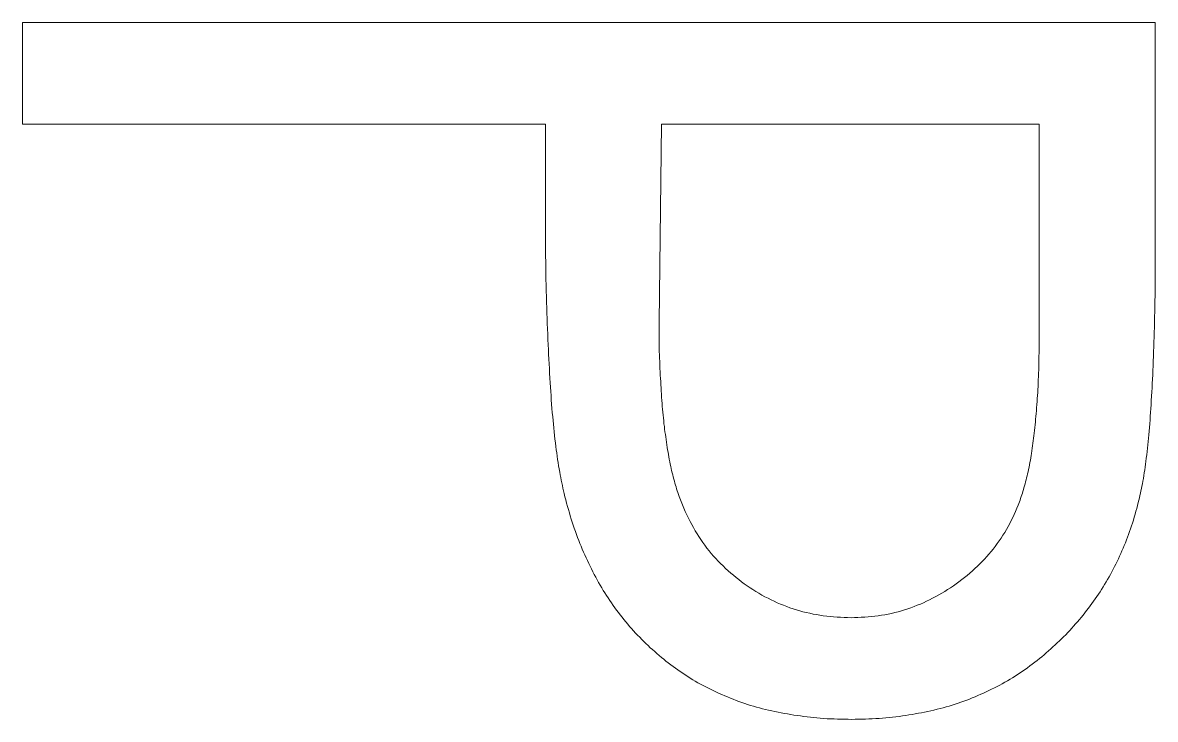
# Model space of a CAD drawing. Header units: millimetres. Extents: x 5 to 292, y 3 to 208.
# Drawn here: x 56.022 to 57.022, y 130.268 to 130.883 of the extents above; entities that cross this region are included whole.
import ezdxf

# ---------------------------------------------------------------- set-up
doc = ezdxf.new("R2010")
doc.units = ezdxf.units.MM

msp = doc.modelspace()

# ---------------------------------------------------------------- linework, layer by layer
at = {"color": 7, "linetype": 'Continuous', "lineweight": 15}
for p, q in [((56.0223, 130.7937), (56.0223, 130.8835)), ((56.0223, 130.8835), (57.0223, 130.8835)), ((57.0223, 130.8835), (57.0223, 130.6874)), ((56.4839, 130.7937), (56.0223, 130.7937)), ((56.4839, 130.7222), (56.4839, 130.7937)), ((56.5864, 130.7937), (56.5842, 130.6186)), ((56.9198, 130.7937), (56.5864, 130.7937)), ((56.9198, 130.6108), (56.9198, 130.7937))]:
    msp.add_line(p, q, dxfattribs=at)
for points, knots in [([(56.5003, 130.4676), (56.499, 130.4739), (56.496, 130.4876), (56.4928, 130.5102), (56.49, 130.5365), (56.4879, 130.5665), (56.4861, 130.6002), (56.4847, 130.6375), (56.4839, 130.6786), (56.4839, 130.7073), (56.4839, 130.7222)], [0, 0, 0, 0, 0.07517, 0.16475, 0.26802, 0.38591, 0.51779, 0.66369, 0.82441, 1, 1, 1, 1]), ([(57.0223, 130.6874), (57.0223, 130.6739), (57.0223, 130.648), (57.0214, 130.611), (57.0203, 130.5773), (57.0187, 130.5471), (57.0168, 130.5203), (57.0142, 130.497), (57.0114, 130.477), (57.0086, 130.4651), (57.0073, 130.4596)], [0, 0, 0, 0, 0.17696, 0.33906, 0.48632, 0.61878, 0.73562, 0.83874, 0.92646, 1, 1, 1, 1]), ([(56.5842, 130.6186), (56.5842, 130.6101), (56.5842, 130.5936), (56.5854, 130.5698), (56.5867, 130.5476), (56.5886, 130.5273), (56.5913, 130.5088), (56.5941, 130.492), (56.598, 130.4771), (56.6034, 130.4596), (56.6125, 130.4401), (56.6257, 130.419), (56.6426, 130.401), (56.6616, 130.3855), (56.6827, 130.3732), (56.7053, 130.3642), (56.7292, 130.3589), (56.7455, 130.3582), (56.7537, 130.3578)], [0, 0, 0, 0, 0.07254, 0.14003, 0.2025, 0.26058, 0.31323, 0.36158, 0.40488, 0.44413, 0.5164, 0.58651, 0.65509, 0.72438, 0.79397, 0.86164, 0.93011, 1, 1, 1, 1]), ([(56.7537, 130.3578), (56.7617, 130.3582), (56.7777, 130.3589), (56.8011, 130.3642), (56.8235, 130.3732), (56.8443, 130.3856), (56.8633, 130.4007), (56.8797, 130.4182), (56.8929, 130.4381), (56.9014, 130.4566), (56.9066, 130.4731), (56.9103, 130.4874), (56.9132, 130.5035), (56.9155, 130.5215), (56.9175, 130.5412), (56.9189, 130.5628), (56.9197, 130.5862), (56.9197, 130.6024), (56.9198, 130.6108)], [0, 0, 0, 0, 0.07004, 0.13924, 0.2082, 0.27917, 0.34999, 0.41835, 0.48761, 0.55741, 0.59533, 0.63796, 0.68591, 0.73819, 0.7961, 0.85852, 0.92666, 1, 1, 1, 1]), ([(56.7541, 130.2681), (56.7459, 130.2682), (56.7298, 130.2684), (56.7063, 130.2713), (56.6838, 130.2751), (56.6624, 130.2809), (56.6422, 130.2886), (56.6229, 130.2976), (56.6049, 130.3085), (56.5881, 130.3209), (56.5724, 130.3348), (56.558, 130.35), (56.5449, 130.3665), (56.5332, 130.3842), (56.523, 130.4034), (56.514, 130.4236), (56.5063, 130.4451), (56.5023, 130.46), (56.5003, 130.4676)], [0, 0, 0, 0, 0.07012, 0.13719, 0.20202, 0.26463, 0.32612, 0.38601, 0.44581, 0.5053, 0.56463, 0.62428, 0.6839, 0.74395, 0.80539, 0.86839, 0.93308, 1, 1, 1, 1]), ([(57.0073, 130.4596), (57.0054, 130.4527), (57.0017, 130.439), (56.9942, 130.4193), (56.9853, 130.4006), (56.9752, 130.3828), (56.9634, 130.366), (56.9504, 130.3502), (56.9359, 130.3353), (56.9201, 130.3215), (56.9032, 130.3089), (56.885, 130.298), (56.8658, 130.2889), (56.8455, 130.281), (56.8241, 130.2754), (56.8017, 130.2712), (56.7783, 130.2685), (56.7623, 130.2682), (56.7541, 130.2681)], [0, 0, 0, 0, 0.06248, 0.12349, 0.18341, 0.24315, 0.30213, 0.36171, 0.42184, 0.48293, 0.54455, 0.60568, 0.66768, 0.72998, 0.79455, 0.86035, 0.92891, 1, 1, 1, 1])]:
    msp.add_open_spline(points, degree=3, knots=knots, dxfattribs=at)

doc.saveas('drawing.dxf')
